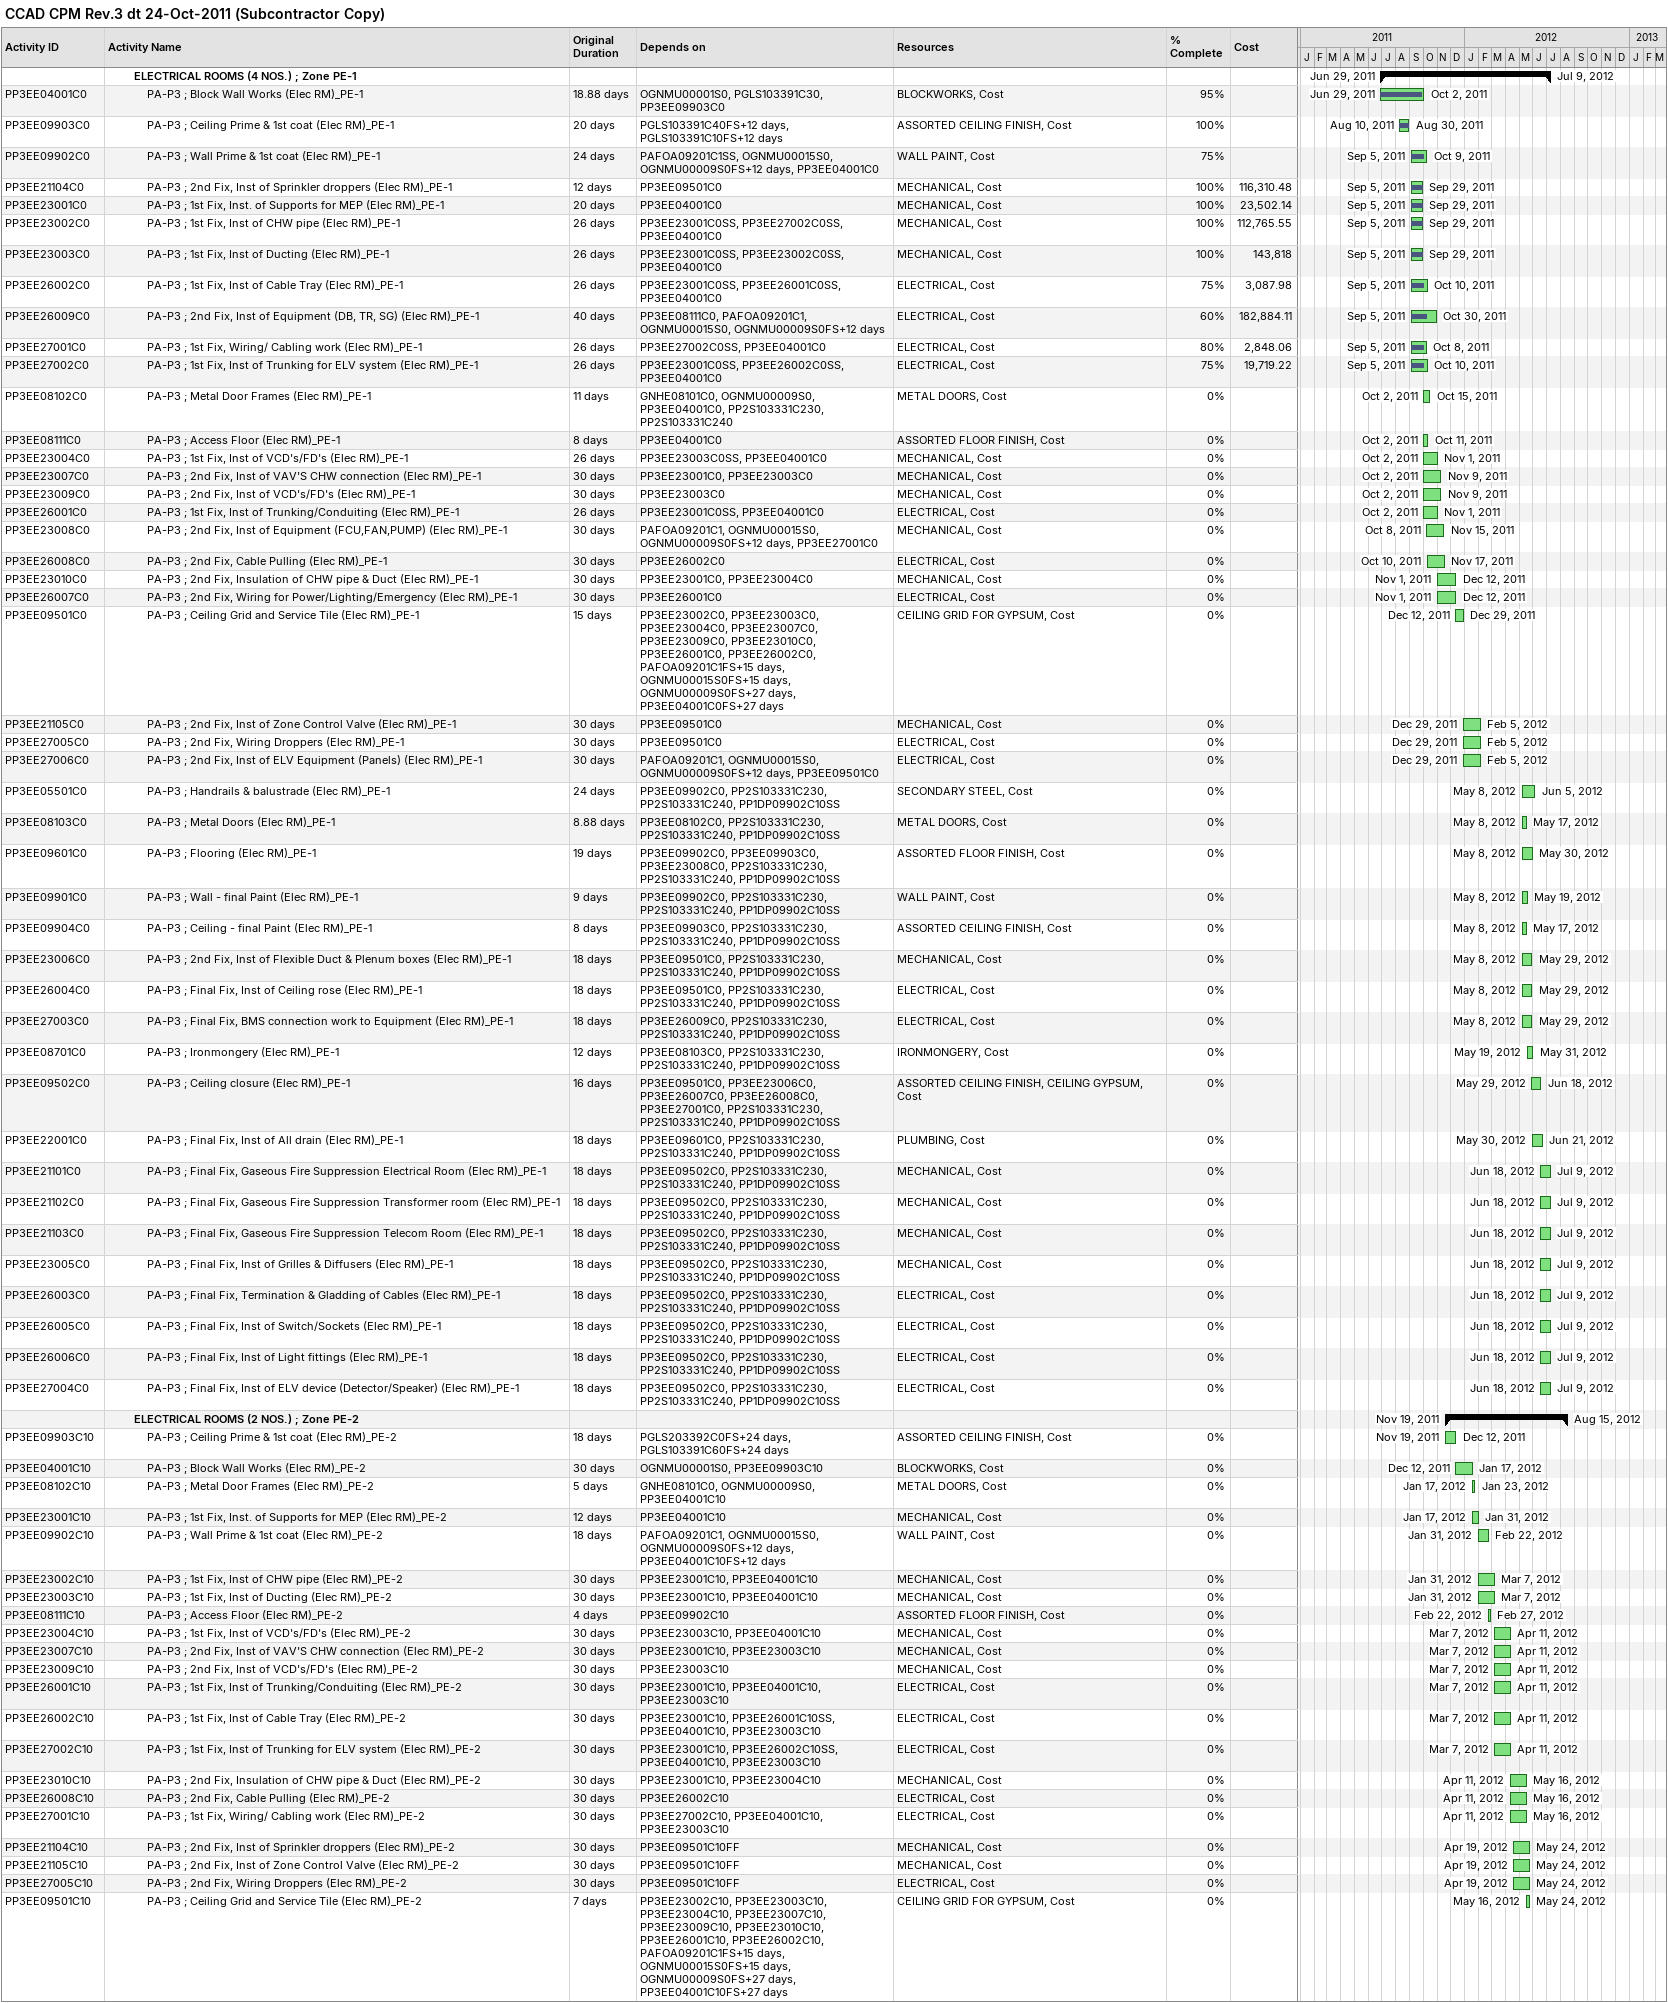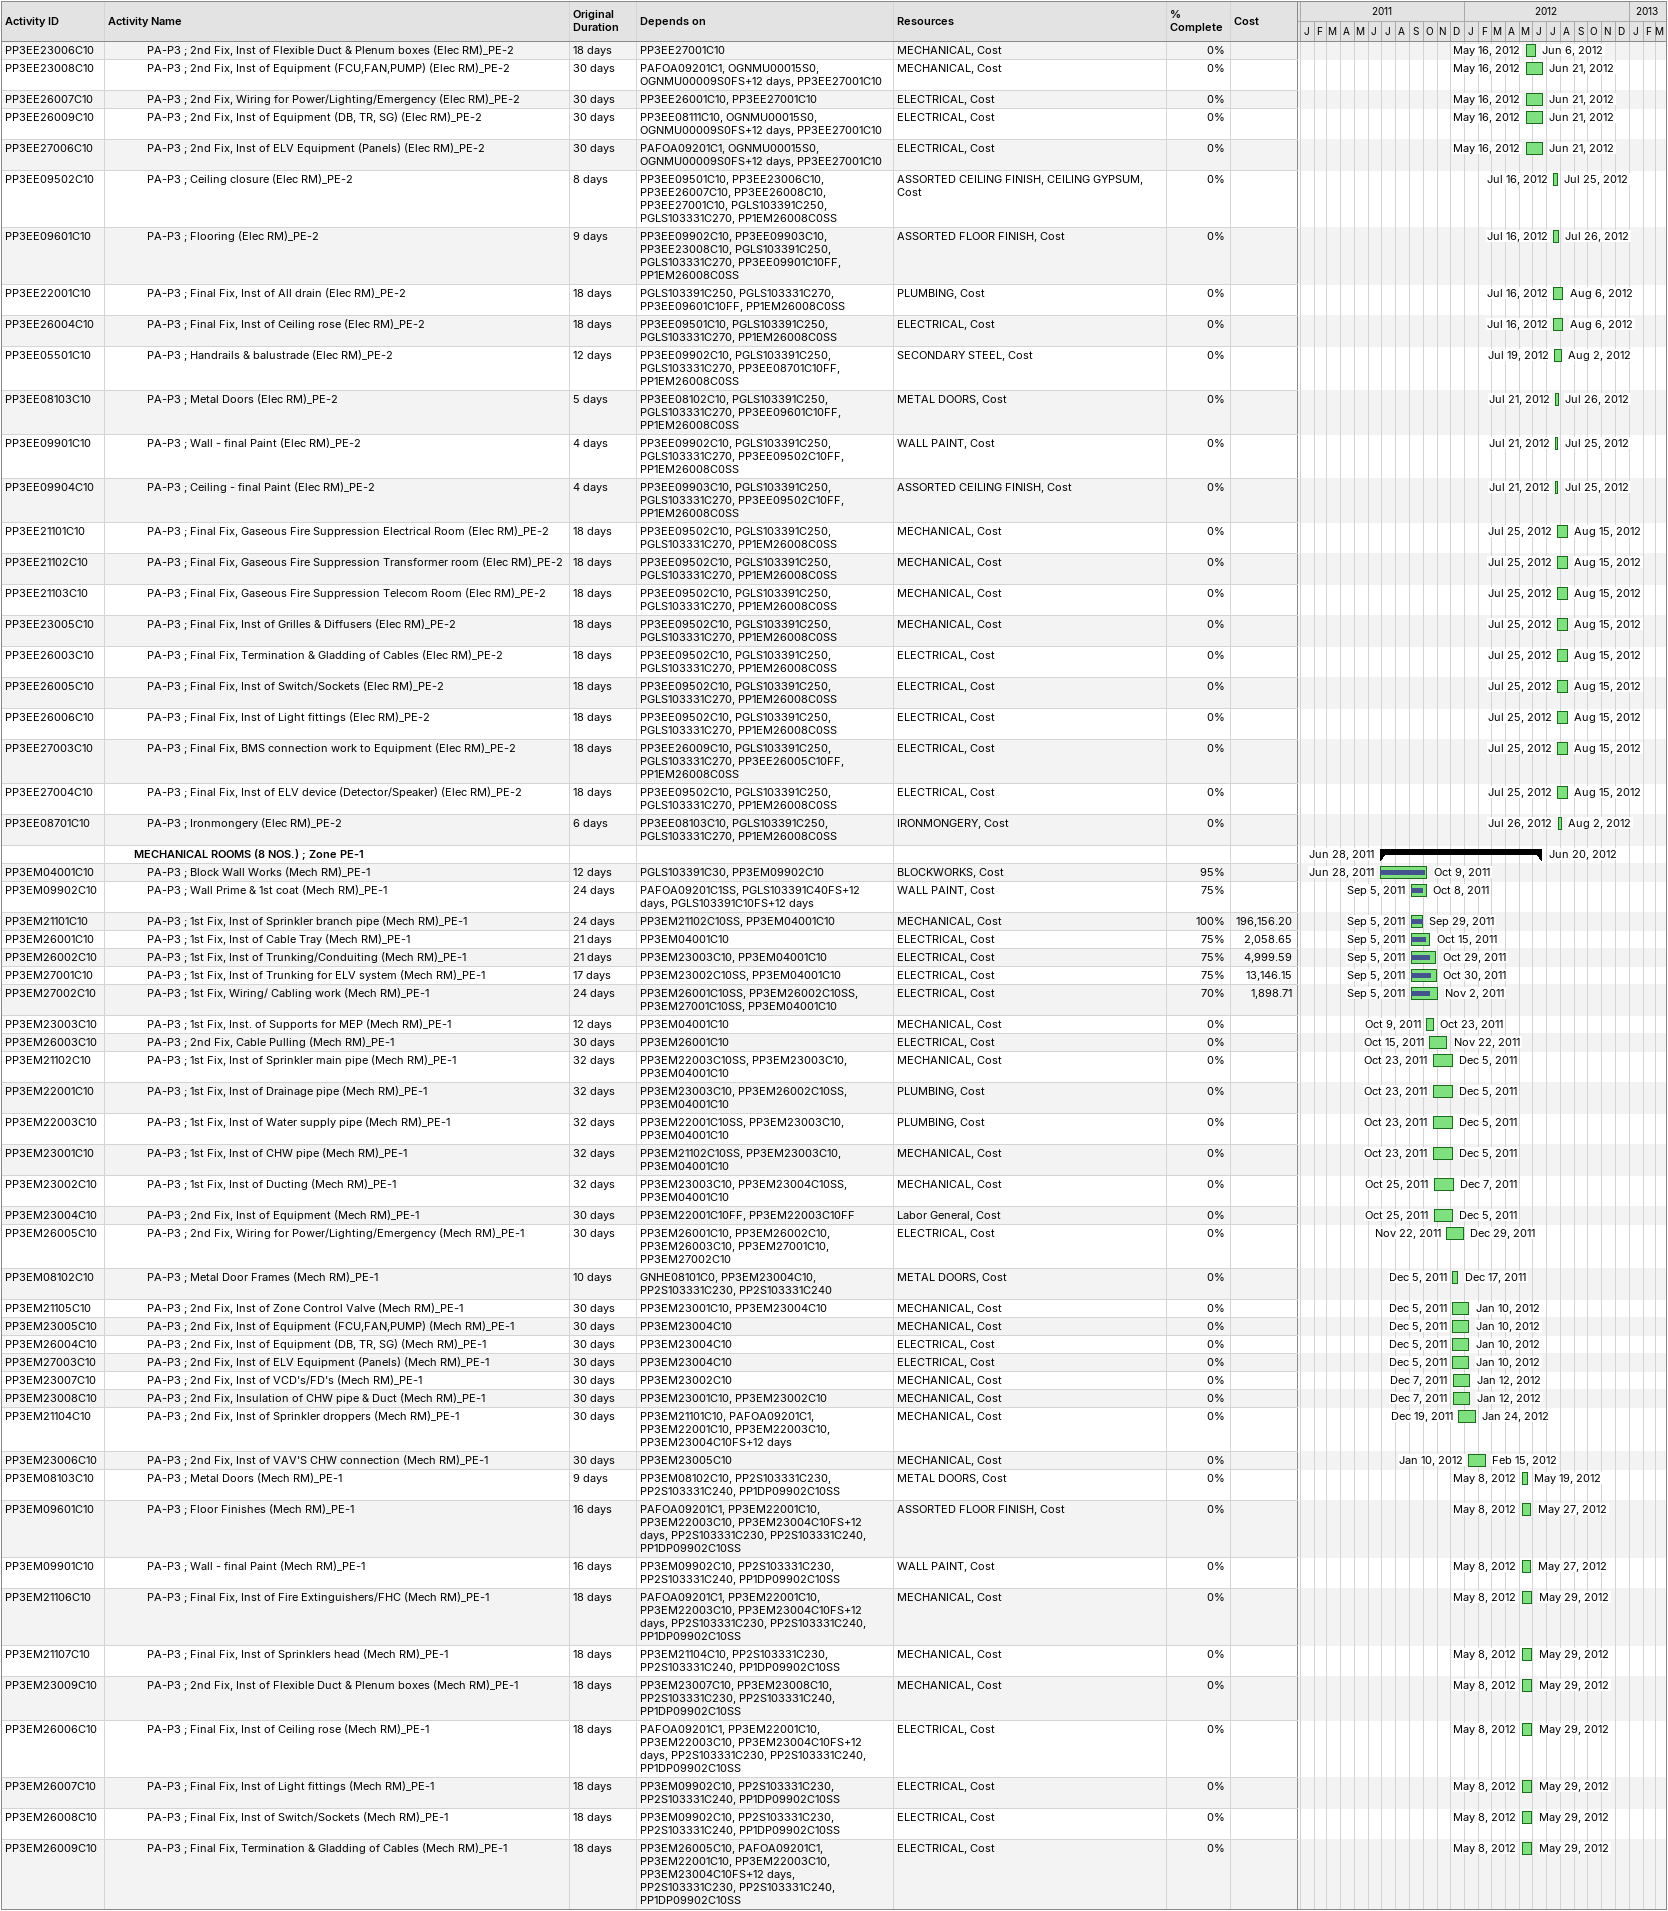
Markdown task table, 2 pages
CCAD CPM Rev.3 dt 24-Oct-2011 (Subcontractor Copy)

| ID | Level | Task | Original duration | Start | Finish | Predecessors | Resources | % complete | Cost |
|---|---|---|---|---|---|---|---|---|---|
|  | 3 | **ELECTRICAL ROOMS (4 NOS.) ; Zone PE-1** |  | 2011-06-29 | 2012-07-09 |  |  |  |  |
| PP3EE04001C0 | 4 | PA-P3 ; Block Wall Works (Elec RM)_PE-1 | 18.88d | 2011-06-29 | 2011-10-02 | OGNMU00001S0, PGLS103391C30, PP3EE09903C0 | BLOCKWORKS, Cost | 95 |  |
| PP3EE09903C0 | 4 | PA-P3 ; Ceiling Prime & 1st coat (Elec RM)_PE-1 | 20d | 2011-08-10 | 2011-08-30 | PGLS103391C40FS+12d, PGLS103391C10FS+12d | ASSORTED CEILING FINISH, Cost | 100 |  |
| PP3EE09902C0 | 4 | PA-P3 ; Wall Prime & 1st coat (Elec RM)_PE-1 | 24d | 2011-09-05 | 2011-10-09 | PAFOA09201C1SS, OGNMU00015S0, OGNMU00009S0FS+12d, PP3EE04001C0 | WALL PAINT, Cost | 75 |  |
| PP3EE21104C0 | 4 | PA-P3 ; 2nd Fix, Inst of Sprinkler droppers (Elec RM)_PE-1 | 12d | 2011-09-05 | 2011-09-29 | PP3EE09501C0 | MECHANICAL, Cost | 100 | 116310.48 |
| PP3EE23001C0 | 4 | PA-P3 ; 1st Fix, Inst. of Supports for MEP (Elec RM)_PE-1 | 20d | 2011-09-05 | 2011-09-29 | PP3EE04001C0 | MECHANICAL, Cost | 100 | 23502.14 |
| PP3EE23002C0 | 4 | PA-P3 ; 1st Fix, Inst of CHW pipe (Elec RM)_PE-1 | 26d | 2011-09-05 | 2011-09-29 | PP3EE23001C0SS, PP3EE27002C0SS, PP3EE04001C0 | MECHANICAL, Cost | 100 | 112765.55 |
| PP3EE23003C0 | 4 | PA-P3 ; 1st Fix, Inst of Ducting (Elec RM)_PE-1 | 26d | 2011-09-05 | 2011-09-29 | PP3EE23001C0SS, PP3EE23002C0SS, PP3EE04001C0 | MECHANICAL, Cost | 100 | 143818 |
| PP3EE26002C0 | 4 | PA-P3 ; 1st Fix, Inst of Cable Tray (Elec RM)_PE-1 | 26d | 2011-09-05 | 2011-10-10 | PP3EE23001C0SS, PP3EE26001C0SS, PP3EE04001C0 | ELECTRICAL, Cost | 75 | 3087.98 |
| PP3EE26009C0 | 4 | PA-P3 ; 2nd Fix, Inst of Equipment (DB, TR, SG) (Elec RM)_PE-1 | 40d | 2011-09-05 | 2011-10-30 | PP3EE08111C0, PAFOA09201C1, OGNMU00015S0, OGNMU00009S0FS+12d | ELECTRICAL, Cost | 60 | 182884.11 |
| PP3EE27001C0 | 4 | PA-P3 ; 1st Fix, Wiring/ Cabling work (Elec RM)_PE-1 | 26d | 2011-09-05 | 2011-10-08 | PP3EE27002C0SS, PP3EE04001C0 | ELECTRICAL, Cost | 80 | 2848.06 |
| PP3EE27002C0 | 4 | PA-P3 ; 1st Fix, Inst of Trunking for ELV system (Elec RM)_PE-1 | 26d | 2011-09-05 | 2011-10-10 | PP3EE23001C0SS, PP3EE26002C0SS, PP3EE04001C0 | ELECTRICAL, Cost | 75 | 19719.22 |
| PP3EE08102C0 | 4 | PA-P3 ; Metal Door Frames (Elec RM)_PE-1 | 11d | 2011-10-02 | 2011-10-15 | GNHE08101C0, OGNMU00009S0, PP3EE04001C0, PP2S103331C230, PP2S103331C240 | METAL DOORS, Cost | 0 |  |
| PP3EE08111C0 | 4 | PA-P3 ; Access Floor (Elec RM)_PE-1 | 8d | 2011-10-02 | 2011-10-11 | PP3EE04001C0 | ASSORTED FLOOR FINISH, Cost | 0 |  |
| PP3EE23004C0 | 4 | PA-P3 ; 1st Fix, Inst of VCD's/FD's (Elec RM)_PE-1 | 26d | 2011-10-02 | 2011-11-01 | PP3EE23003C0SS, PP3EE04001C0 | MECHANICAL, Cost | 0 |  |
| PP3EE23007C0 | 4 | PA-P3 ; 2nd Fix, Inst of VAV'S CHW connection (Elec RM)_PE-1 | 30d | 2011-10-02 | 2011-11-09 | PP3EE23001C0, PP3EE23003C0 | MECHANICAL, Cost | 0 |  |
| PP3EE23009C0 | 4 | PA-P3 ; 2nd Fix, Inst of VCD's/FD's (Elec RM)_PE-1 | 30d | 2011-10-02 | 2011-11-09 | PP3EE23003C0 | MECHANICAL, Cost | 0 |  |
| PP3EE26001C0 | 4 | PA-P3 ; 1st Fix, Inst of Trunking/Conduiting (Elec RM)_PE-1 | 26d | 2011-10-02 | 2011-11-01 | PP3EE23001C0SS, PP3EE04001C0 | ELECTRICAL, Cost | 0 |  |
| PP3EE23008C0 | 4 | PA-P3 ; 2nd Fix, Inst of Equipment (FCU,FAN,PUMP) (Elec RM)_PE-1 | 30d | 2011-10-08 | 2011-11-15 | PAFOA09201C1, OGNMU00015S0, OGNMU00009S0FS+12d, PP3EE27001C0 | MECHANICAL, Cost | 0 |  |
| PP3EE26008C0 | 4 | PA-P3 ; 2nd Fix, Cable Pulling (Elec RM)_PE-1 | 30d | 2011-10-10 | 2011-11-17 | PP3EE26002C0 | ELECTRICAL, Cost | 0 |  |
| PP3EE23010C0 | 4 | PA-P3 ; 2nd Fix, Insulation of CHW pipe & Duct (Elec RM)_PE-1 | 30d | 2011-11-01 | 2011-12-12 | PP3EE23001C0, PP3EE23004C0 | MECHANICAL, Cost | 0 |  |
| PP3EE26007C0 | 4 | PA-P3 ; 2nd Fix, Wiring for Power/Lighting/Emergency (Elec RM)_PE-1 | 30d | 2011-11-01 | 2011-12-12 | PP3EE26001C0 | ELECTRICAL, Cost | 0 |  |
| PP3EE09501C0 | 4 | PA-P3 ; Ceiling Grid and Service Tile (Elec RM)_PE-1 | 15d | 2011-12-12 | 2011-12-29 | PP3EE23002C0, PP3EE23003C0, PP3EE23004C0, PP3EE23007C0, PP3EE23009C0, PP3EE23010C0, PP3EE26001C0, PP3EE26002C0, PAFOA09201C1FS+15d, OGNMU00015S0FS+15d, OGNMU00009S0FS+27d, PP3EE04001C0FS+27d | CEILING GRID FOR GYPSUM, Cost | 0 |  |
| PP3EE21105C0 | 4 | PA-P3 ; 2nd Fix, Inst of Zone Control Valve (Elec RM)_PE-1 | 30d | 2011-12-29 | 2012-02-05 | PP3EE09501C0 | MECHANICAL, Cost | 0 |  |
| PP3EE27005C0 | 4 | PA-P3 ; 2nd Fix, Wiring Droppers (Elec RM)_PE-1 | 30d | 2011-12-29 | 2012-02-05 | PP3EE09501C0 | ELECTRICAL, Cost | 0 |  |
| PP3EE27006C0 | 4 | PA-P3 ; 2nd Fix, Inst of ELV Equipment (Panels) (Elec RM)_PE-1 | 30d | 2011-12-29 | 2012-02-05 | PAFOA09201C1, OGNMU00015S0, OGNMU00009S0FS+12d, PP3EE09501C0 | ELECTRICAL, Cost | 0 |  |
| PP3EE05501C0 | 4 | PA-P3 ; Handrails & balustrade (Elec RM)_PE-1 | 24d | 2012-05-08 | 2012-06-05 | PP3EE09902C0, PP2S103331C230, PP2S103331C240, PP1DP09902C10SS | SECONDARY STEEL, Cost | 0 |  |
| PP3EE08103C0 | 4 | PA-P3 ; Metal Doors (Elec RM)_PE-1 | 8.88d | 2012-05-08 | 2012-05-17 | PP3EE08102C0, PP2S103331C230, PP2S103331C240, PP1DP09902C10SS | METAL DOORS, Cost | 0 |  |
| PP3EE09601C0 | 4 | PA-P3 ; Flooring (Elec RM)_PE-1 | 19d | 2012-05-08 | 2012-05-30 | PP3EE09902C0, PP3EE09903C0, PP3EE23008C0, PP2S103331C230, PP2S103331C240, PP1DP09902C10SS | ASSORTED FLOOR FINISH, Cost | 0 |  |
| PP3EE09901C0 | 4 | PA-P3 ; Wall - final Paint (Elec RM)_PE-1 | 9d | 2012-05-08 | 2012-05-19 | PP3EE09902C0, PP2S103331C230, PP2S103331C240, PP1DP09902C10SS | WALL PAINT, Cost | 0 |  |
| PP3EE09904C0 | 4 | PA-P3 ; Ceiling - final Paint (Elec RM)_PE-1 | 8d | 2012-05-08 | 2012-05-17 | PP3EE09903C0, PP2S103331C230, PP2S103331C240, PP1DP09902C10SS | ASSORTED CEILING FINISH, Cost | 0 |  |
| PP3EE23006C0 | 4 | PA-P3 ; 2nd Fix, Inst of Flexible Duct & Plenum boxes (Elec RM)_PE-1 | 18d | 2012-05-08 | 2012-05-29 | PP3EE09501C0, PP2S103331C230, PP2S103331C240, PP1DP09902C10SS | MECHANICAL, Cost | 0 |  |
| PP3EE26004C0 | 4 | PA-P3 ; Final Fix, Inst of Ceiling rose (Elec RM)_PE-1 | 18d | 2012-05-08 | 2012-05-29 | PP3EE09501C0, PP2S103331C230, PP2S103331C240, PP1DP09902C10SS | ELECTRICAL, Cost | 0 |  |
| PP3EE27003C0 | 4 | PA-P3 ; Final Fix, BMS connection work to Equipment (Elec RM)_PE-1 | 18d | 2012-05-08 | 2012-05-29 | PP3EE26009C0, PP2S103331C230, PP2S103331C240, PP1DP09902C10SS | ELECTRICAL, Cost | 0 |  |
| PP3EE08701C0 | 4 | PA-P3 ; Ironmongery (Elec RM)_PE-1 | 12d | 2012-05-19 | 2012-05-31 | PP3EE08103C0, PP2S103331C230, PP2S103331C240, PP1DP09902C10SS | IRONMONGERY, Cost | 0 |  |
| PP3EE09502C0 | 4 | PA-P3 ; Ceiling closure (Elec RM)_PE-1 | 16d | 2012-05-29 | 2012-06-18 | PP3EE09501C0, PP3EE23006C0, PP3EE26007C0, PP3EE26008C0, PP3EE27001C0, PP2S103331C230, PP2S103331C240, PP1DP09902C10SS | ASSORTED CEILING FINISH, CEILING GYPSUM, Cost | 0 |  |
| PP3EE22001C0 | 4 | PA-P3 ; Final Fix, Inst of All drain (Elec RM)_PE-1 | 18d | 2012-05-30 | 2012-06-21 | PP3EE09601C0, PP2S103331C230, PP2S103331C240, PP1DP09902C10SS | PLUMBING, Cost | 0 |  |
| PP3EE21101C0 | 4 | PA-P3 ; Final Fix, Gaseous Fire Suppression Electrical Room (Elec RM)_PE-1 | 18d | 2012-06-18 | 2012-07-09 | PP3EE09502C0, PP2S103331C230, PP2S103331C240, PP1DP09902C10SS | MECHANICAL, Cost | 0 |  |
| PP3EE21102C0 | 4 | PA-P3 ; Final Fix, Gaseous Fire Suppression Transformer room (Elec RM)_PE-1 | 18d | 2012-06-18 | 2012-07-09 | PP3EE09502C0, PP2S103331C230, PP2S103331C240, PP1DP09902C10SS | MECHANICAL, Cost | 0 |  |
| PP3EE21103C0 | 4 | PA-P3 ; Final Fix, Gaseous Fire Suppression Telecom Room (Elec RM)_PE-1 | 18d | 2012-06-18 | 2012-07-09 | PP3EE09502C0, PP2S103331C230, PP2S103331C240, PP1DP09902C10SS | MECHANICAL, Cost | 0 |  |
| PP3EE23005C0 | 4 | PA-P3 ; Final Fix, Inst of Grilles & Diffusers (Elec RM)_PE-1 | 18d | 2012-06-18 | 2012-07-09 | PP3EE09502C0, PP2S103331C230, PP2S103331C240, PP1DP09902C10SS | MECHANICAL, Cost | 0 |  |
| PP3EE26003C0 | 4 | PA-P3 ; Final Fix, Termination & Gladding of Cables (Elec RM)_PE-1 | 18d | 2012-06-18 | 2012-07-09 | PP3EE09502C0, PP2S103331C230, PP2S103331C240, PP1DP09902C10SS | ELECTRICAL, Cost | 0 |  |
| PP3EE26005C0 | 4 | PA-P3 ; Final Fix, Inst of Switch/Sockets (Elec RM)_PE-1 | 18d | 2012-06-18 | 2012-07-09 | PP3EE09502C0, PP2S103331C230, PP2S103331C240, PP1DP09902C10SS | ELECTRICAL, Cost | 0 |  |
| PP3EE26006C0 | 4 | PA-P3 ; Final Fix, Inst of Light fittings (Elec RM)_PE-1 | 18d | 2012-06-18 | 2012-07-09 | PP3EE09502C0, PP2S103331C230, PP2S103331C240, PP1DP09902C10SS | ELECTRICAL, Cost | 0 |  |
| PP3EE27004C0 | 4 | PA-P3 ; Final Fix, Inst of ELV device (Detector/Speaker) (Elec RM)_PE-1 | 18d | 2012-06-18 | 2012-07-09 | PP3EE09502C0, PP2S103331C230, PP2S103331C240, PP1DP09902C10SS | ELECTRICAL, Cost | 0 |  |
|  | 3 | **ELECTRICAL ROOMS (2 NOS.) ; Zone PE-2** |  | 2011-11-19 | 2012-08-15 |  |  |  |  |
| PP3EE09903C10 | 4 | PA-P3 ; Ceiling Prime & 1st coat (Elec RM)_PE-2 | 18d | 2011-11-19 | 2011-12-12 | PGLS203392C0FS+24d, PGLS103391C60FS+24d | ASSORTED CEILING FINISH, Cost | 0 |  |
| PP3EE04001C10 | 4 | PA-P3 ; Block Wall Works (Elec RM)_PE-2 | 30d | 2011-12-12 | 2012-01-17 | OGNMU00001S0, PP3EE09903C10 | BLOCKWORKS, Cost | 0 |  |
| PP3EE08102C10 | 4 | PA-P3 ; Metal Door Frames (Elec RM)_PE-2 | 5d | 2012-01-17 | 2012-01-23 | GNHE08101C0, OGNMU00009S0, PP3EE04001C10 | METAL DOORS, Cost | 0 |  |
| PP3EE23001C10 | 4 | PA-P3 ; 1st Fix, Inst. of Supports for MEP (Elec RM)_PE-2 | 12d | 2012-01-17 | 2012-01-31 | PP3EE04001C10 | MECHANICAL, Cost | 0 |  |
| PP3EE09902C10 | 4 | PA-P3 ; Wall Prime & 1st coat (Elec RM)_PE-2 | 18d | 2012-01-31 | 2012-02-22 | PAFOA09201C1, OGNMU00015S0, OGNMU00009S0FS+12d, PP3EE04001C10FS+12d | WALL PAINT, Cost | 0 |  |
| PP3EE23002C10 | 4 | PA-P3 ; 1st Fix, Inst of CHW pipe (Elec RM)_PE-2 | 30d | 2012-01-31 | 2012-03-07 | PP3EE23001C10, PP3EE04001C10 | MECHANICAL, Cost | 0 |  |
| PP3EE23003C10 | 4 | PA-P3 ; 1st Fix, Inst of Ducting (Elec RM)_PE-2 | 30d | 2012-01-31 | 2012-03-07 | PP3EE23001C10, PP3EE04001C10 | MECHANICAL, Cost | 0 |  |
| PP3EE08111C10 | 4 | PA-P3 ; Access Floor (Elec RM)_PE-2 | 4d | 2012-02-22 | 2012-02-27 | PP3EE09902C10 | ASSORTED FLOOR FINISH, Cost | 0 |  |
| PP3EE23004C10 | 4 | PA-P3 ; 1st Fix, Inst of VCD's/FD's (Elec RM)_PE-2 | 30d | 2012-03-07 | 2012-04-11 | PP3EE23003C10, PP3EE04001C10 | MECHANICAL, Cost | 0 |  |
| PP3EE23007C10 | 4 | PA-P3 ; 2nd Fix, Inst of VAV'S CHW connection (Elec RM)_PE-2 | 30d | 2012-03-07 | 2012-04-11 | PP3EE23001C10, PP3EE23003C10 | MECHANICAL, Cost | 0 |  |
| PP3EE23009C10 | 4 | PA-P3 ; 2nd Fix, Inst of VCD's/FD's (Elec RM)_PE-2 | 30d | 2012-03-07 | 2012-04-11 | PP3EE23003C10 | MECHANICAL, Cost | 0 |  |
| PP3EE26001C10 | 4 | PA-P3 ; 1st Fix, Inst of Trunking/Conduiting (Elec RM)_PE-2 | 30d | 2012-03-07 | 2012-04-11 | PP3EE23001C10, PP3EE04001C10, PP3EE23003C10 | ELECTRICAL, Cost | 0 |  |
| PP3EE26002C10 | 4 | PA-P3 ; 1st Fix, Inst of Cable Tray (Elec RM)_PE-2 | 30d | 2012-03-07 | 2012-04-11 | PP3EE23001C10, PP3EE26001C10SS, PP3EE04001C10, PP3EE23003C10 | ELECTRICAL, Cost | 0 |  |
| PP3EE27002C10 | 4 | PA-P3 ; 1st Fix, Inst of Trunking for ELV system (Elec RM)_PE-2 | 30d | 2012-03-07 | 2012-04-11 | PP3EE23001C10, PP3EE26002C10SS, PP3EE04001C10, PP3EE23003C10 | ELECTRICAL, Cost | 0 |  |
| PP3EE23010C10 | 4 | PA-P3 ; 2nd Fix, Insulation of CHW pipe & Duct (Elec RM)_PE-2 | 30d | 2012-04-11 | 2012-05-16 | PP3EE23001C10, PP3EE23004C10 | MECHANICAL, Cost | 0 |  |
| PP3EE26008C10 | 4 | PA-P3 ; 2nd Fix, Cable Pulling (Elec RM)_PE-2 | 30d | 2012-04-11 | 2012-05-16 | PP3EE26002C10 | ELECTRICAL, Cost | 0 |  |
| PP3EE27001C10 | 4 | PA-P3 ; 1st Fix, Wiring/ Cabling work (Elec RM)_PE-2 | 30d | 2012-04-11 | 2012-05-16 | PP3EE27002C10, PP3EE04001C10, PP3EE23003C10 | ELECTRICAL, Cost | 0 |  |
| PP3EE21104C10 | 4 | PA-P3 ; 2nd Fix, Inst of Sprinkler droppers (Elec RM)_PE-2 | 30d | 2012-04-19 | 2012-05-24 | PP3EE09501C10FF | MECHANICAL, Cost | 0 |  |
| PP3EE21105C10 | 4 | PA-P3 ; 2nd Fix, Inst of Zone Control Valve (Elec RM)_PE-2 | 30d | 2012-04-19 | 2012-05-24 | PP3EE09501C10FF | MECHANICAL, Cost | 0 |  |
| PP3EE27005C10 | 4 | PA-P3 ; 2nd Fix, Wiring Droppers (Elec RM)_PE-2 | 30d | 2012-04-19 | 2012-05-24 | PP3EE09501C10FF | ELECTRICAL, Cost | 0 |  |
| PP3EE09501C10 | 4 | PA-P3 ; Ceiling Grid and Service Tile (Elec RM)_PE-2 | 7d | 2012-05-16 | 2012-05-24 | PP3EE23002C10, PP3EE23003C10, PP3EE23004C10, PP3EE23007C10, PP3EE23009C10, PP3EE23010C10, PP3EE26001C10, PP3EE26002C10, PAFOA09201C1FS+15d, OGNMU00015S0FS+15d, OGNMU00009S0FS+27d, PP3EE04001C10FS+27d | CEILING GRID FOR GYPSUM, Cost | 0 |  |
| PP3EE23006C10 | 4 | PA-P3 ; 2nd Fix, Inst of Flexible Duct & Plenum boxes (Elec RM)_PE-2 | 18d | 2012-05-16 | 2012-06-06 | PP3EE27001C10 | MECHANICAL, Cost | 0 |  |
| PP3EE23008C10 | 4 | PA-P3 ; 2nd Fix, Inst of Equipment (FCU,FAN,PUMP) (Elec RM)_PE-2 | 30d | 2012-05-16 | 2012-06-21 | PAFOA09201C1, OGNMU00015S0, OGNMU00009S0FS+12d, PP3EE27001C10 | MECHANICAL, Cost | 0 |  |
| PP3EE26007C10 | 4 | PA-P3 ; 2nd Fix, Wiring for Power/Lighting/Emergency (Elec RM)_PE-2 | 30d | 2012-05-16 | 2012-06-21 | PP3EE26001C10, PP3EE27001C10 | ELECTRICAL, Cost | 0 |  |
| PP3EE26009C10 | 4 | PA-P3 ; 2nd Fix, Inst of Equipment (DB, TR, SG) (Elec RM)_PE-2 | 30d | 2012-05-16 | 2012-06-21 | PP3EE08111C10, OGNMU00015S0, OGNMU00009S0FS+12d, PP3EE27001C10 | ELECTRICAL, Cost | 0 |  |
| PP3EE27006C10 | 4 | PA-P3 ; 2nd Fix, Inst of ELV Equipment (Panels) (Elec RM)_PE-2 | 30d | 2012-05-16 | 2012-06-21 | PAFOA09201C1, OGNMU00015S0, OGNMU00009S0FS+12d, PP3EE27001C10 | ELECTRICAL, Cost | 0 |  |
| PP3EE09502C10 | 4 | PA-P3 ; Ceiling closure (Elec RM)_PE-2 | 8d | 2012-07-16 | 2012-07-25 | PP3EE09501C10, PP3EE23006C10, PP3EE26007C10, PP3EE26008C10, PP3EE27001C10, PGLS103391C250, PGLS103331C270, PP1EM26008C0SS | ASSORTED CEILING FINISH, CEILING GYPSUM, Cost | 0 |  |
| PP3EE09601C10 | 4 | PA-P3 ; Flooring (Elec RM)_PE-2 | 9d | 2012-07-16 | 2012-07-26 | PP3EE09902C10, PP3EE09903C10, PP3EE23008C10, PGLS103391C250, PGLS103331C270, PP3EE09901C10FF, PP1EM26008C0SS | ASSORTED FLOOR FINISH, Cost | 0 |  |
| PP3EE22001C10 | 4 | PA-P3 ; Final Fix, Inst of All drain (Elec RM)_PE-2 | 18d | 2012-07-16 | 2012-08-06 | PGLS103391C250, PGLS103331C270, PP3EE09601C10FF, PP1EM26008C0SS | PLUMBING, Cost | 0 |  |
| PP3EE26004C10 | 4 | PA-P3 ; Final Fix, Inst of Ceiling rose (Elec RM)_PE-2 | 18d | 2012-07-16 | 2012-08-06 | PP3EE09501C10, PGLS103391C250, PGLS103331C270, PP1EM26008C0SS | ELECTRICAL, Cost | 0 |  |
| PP3EE05501C10 | 4 | PA-P3 ; Handrails & balustrade (Elec RM)_PE-2 | 12d | 2012-07-19 | 2012-08-02 | PP3EE09902C10, PGLS103391C250, PGLS103331C270, PP3EE08701C10FF, PP1EM26008C0SS | SECONDARY STEEL, Cost | 0 |  |
| PP3EE08103C10 | 4 | PA-P3 ; Metal Doors (Elec RM)_PE-2 | 5d | 2012-07-21 | 2012-07-26 | PP3EE08102C10, PGLS103391C250, PGLS103331C270, PP3EE09601C10FF, PP1EM26008C0SS | METAL DOORS, Cost | 0 |  |
| PP3EE09901C10 | 4 | PA-P3 ; Wall - final Paint (Elec RM)_PE-2 | 4d | 2012-07-21 | 2012-07-25 | PP3EE09902C10, PGLS103391C250, PGLS103331C270, PP3EE09502C10FF, PP1EM26008C0SS | WALL PAINT, Cost | 0 |  |
| PP3EE09904C10 | 4 | PA-P3 ; Ceiling - final Paint (Elec RM)_PE-2 | 4d | 2012-07-21 | 2012-07-25 | PP3EE09903C10, PGLS103391C250, PGLS103331C270, PP3EE09502C10FF, PP1EM26008C0SS | ASSORTED CEILING FINISH, Cost | 0 |  |
| PP3EE21101C10 | 4 | PA-P3 ; Final Fix, Gaseous Fire Suppression Electrical Room (Elec RM)_PE-2 | 18d | 2012-07-25 | 2012-08-15 | PP3EE09502C10, PGLS103391C250, PGLS103331C270, PP1EM26008C0SS | MECHANICAL, Cost | 0 |  |
| PP3EE21102C10 | 4 | PA-P3 ; Final Fix, Gaseous Fire Suppression Transformer room (Elec RM)_PE-2 | 18d | 2012-07-25 | 2012-08-15 | PP3EE09502C10, PGLS103391C250, PGLS103331C270, PP1EM26008C0SS | MECHANICAL, Cost | 0 |  |
| PP3EE21103C10 | 4 | PA-P3 ; Final Fix, Gaseous Fire Suppression Telecom Room (Elec RM)_PE-2 | 18d | 2012-07-25 | 2012-08-15 | PP3EE09502C10, PGLS103391C250, PGLS103331C270, PP1EM26008C0SS | MECHANICAL, Cost | 0 |  |
| PP3EE23005C10 | 4 | PA-P3 ; Final Fix, Inst of Grilles & Diffusers (Elec RM)_PE-2 | 18d | 2012-07-25 | 2012-08-15 | PP3EE09502C10, PGLS103391C250, PGLS103331C270, PP1EM26008C0SS | MECHANICAL, Cost | 0 |  |
| PP3EE26003C10 | 4 | PA-P3 ; Final Fix, Termination & Gladding of Cables (Elec RM)_PE-2 | 18d | 2012-07-25 | 2012-08-15 | PP3EE09502C10, PGLS103391C250, PGLS103331C270, PP1EM26008C0SS | ELECTRICAL, Cost | 0 |  |
| PP3EE26005C10 | 4 | PA-P3 ; Final Fix, Inst of Switch/Sockets (Elec RM)_PE-2 | 18d | 2012-07-25 | 2012-08-15 | PP3EE09502C10, PGLS103391C250, PGLS103331C270, PP1EM26008C0SS | ELECTRICAL, Cost | 0 |  |
| PP3EE26006C10 | 4 | PA-P3 ; Final Fix, Inst of Light fittings (Elec RM)_PE-2 | 18d | 2012-07-25 | 2012-08-15 | PP3EE09502C10, PGLS103391C250, PGLS103331C270, PP1EM26008C0SS | ELECTRICAL, Cost | 0 |  |
| PP3EE27003C10 | 4 | PA-P3 ; Final Fix, BMS connection work to Equipment (Elec RM)_PE-2 | 18d | 2012-07-25 | 2012-08-15 | PP3EE26009C10, PGLS103391C250, PGLS103331C270, PP3EE26005C10FF, PP1EM26008C0SS | ELECTRICAL, Cost | 0 |  |
| PP3EE27004C10 | 4 | PA-P3 ; Final Fix, Inst of ELV device (Detector/Speaker) (Elec RM)_PE-2 | 18d | 2012-07-25 | 2012-08-15 | PP3EE09502C10, PGLS103391C250, PGLS103331C270, PP1EM26008C0SS | ELECTRICAL, Cost | 0 |  |
| PP3EE08701C10 | 4 | PA-P3 ; Ironmongery (Elec RM)_PE-2 | 6d | 2012-07-26 | 2012-08-02 | PP3EE08103C10, PGLS103391C250, PGLS103331C270, PP1EM26008C0SS | IRONMONGERY, Cost | 0 |  |
|  | 3 | **MECHANICAL ROOMS (8 NOS.) ; Zone PE-1** |  | 2011-06-28 | 2012-06-20 |  |  |  |  |
| PP3EM04001C10 | 4 | PA-P3 ; Block Wall Works (Mech RM)_PE-1 | 12d | 2011-06-28 | 2011-10-09 | PGLS103391C30, PP3EM09902C10 | BLOCKWORKS, Cost | 95 |  |
| PP3EM09902C10 | 4 | PA-P3 ; Wall Prime & 1st coat (Mech RM)_PE-1 | 24d | 2011-09-05 | 2011-10-08 | PAFOA09201C1SS, PGLS103391C40FS+12d, PGLS103391C10FS+12d | WALL PAINT, Cost | 75 |  |
| PP3EM21101C10 | 4 | PA-P3 ; 1st Fix, Inst of Sprinkler branch pipe (Mech RM)_PE-1 | 24d | 2011-09-05 | 2011-09-29 | PP3EM21102C10SS, PP3EM04001C10 | MECHANICAL, Cost | 100 | 196156.20 |
| PP3EM26001C10 | 4 | PA-P3 ; 1st Fix, Inst of Cable Tray (Mech RM)_PE-1 | 21d | 2011-09-05 | 2011-10-15 | PP3EM04001C10 | ELECTRICAL, Cost | 75 | 2058.65 |
| PP3EM26002C10 | 4 | PA-P3 ; 1st Fix, Inst of Trunking/Conduiting (Mech RM)_PE-1 | 21d | 2011-09-05 | 2011-10-29 | PP3EM23003C10, PP3EM04001C10 | ELECTRICAL, Cost | 75 | 4999.59 |
| PP3EM27001C10 | 4 | PA-P3 ; 1st Fix, Inst of Trunking for ELV system (Mech RM)_PE-1 | 17d | 2011-09-05 | 2011-10-30 | PP3EM23002C10SS, PP3EM04001C10 | ELECTRICAL, Cost | 75 | 13146.15 |
| PP3EM27002C10 | 4 | PA-P3 ; 1st Fix, Wiring/ Cabling work (Mech RM)_PE-1 | 24d | 2011-09-05 | 2011-11-02 | PP3EM26001C10SS, PP3EM26002C10SS, PP3EM27001C10SS, PP3EM04001C10 | ELECTRICAL, Cost | 70 | 1898.71 |
| PP3EM23003C10 | 4 | PA-P3 ; 1st Fix, Inst. of Supports for MEP (Mech RM)_PE-1 | 12d | 2011-10-09 | 2011-10-23 | PP3EM04001C10 | MECHANICAL, Cost | 0 |  |
| PP3EM26003C10 | 4 | PA-P3 ; 2nd Fix, Cable Pulling (Mech RM)_PE-1 | 30d | 2011-10-15 | 2011-11-22 | PP3EM26001C10 | ELECTRICAL, Cost | 0 |  |
| PP3EM21102C10 | 4 | PA-P3 ; 1st Fix, Inst of Sprinkler main pipe (Mech RM)_PE-1 | 32d | 2011-10-23 | 2011-12-05 | PP3EM22003C10SS, PP3EM23003C10, PP3EM04001C10 | MECHANICAL, Cost | 0 |  |
| PP3EM22001C10 | 4 | PA-P3 ; 1st Fix, Inst of Drainage pipe (Mech RM)_PE-1 | 32d | 2011-10-23 | 2011-12-05 | PP3EM23003C10, PP3EM26002C10SS, PP3EM04001C10 | PLUMBING, Cost | 0 |  |
| PP3EM22003C10 | 4 | PA-P3 ; 1st Fix, Inst of Water supply pipe (Mech RM)_PE-1 | 32d | 2011-10-23 | 2011-12-05 | PP3EM22001C10SS, PP3EM23003C10, PP3EM04001C10 | PLUMBING, Cost | 0 |  |
| PP3EM23001C10 | 4 | PA-P3 ; 1st Fix, Inst of CHW pipe (Mech RM)_PE-1 | 32d | 2011-10-23 | 2011-12-05 | PP3EM21102C10SS, PP3EM23003C10, PP3EM04001C10 | MECHANICAL, Cost | 0 |  |
| PP3EM23002C10 | 4 | PA-P3 ; 1st Fix, Inst of Ducting (Mech RM)_PE-1 | 32d | 2011-10-25 | 2011-12-07 | PP3EM23003C10, PP3EM23004C10SS, PP3EM04001C10 | MECHANICAL, Cost | 0 |  |
| PP3EM23004C10 | 4 | PA-P3 ; 2nd Fix, Inst of Equipment (Mech RM)_PE-1 | 30d | 2011-10-25 | 2011-12-05 | PP3EM22001C10FF, PP3EM22003C10FF | Labor General, Cost | 0 |  |
| PP3EM26005C10 | 4 | PA-P3 ; 2nd Fix, Wiring for Power/Lighting/Emergency (Mech RM)_PE-1 | 30d | 2011-11-22 | 2011-12-29 | PP3EM26001C10, PP3EM26002C10, PP3EM26003C10, PP3EM27001C10, PP3EM27002C10 | ELECTRICAL, Cost | 0 |  |
| PP3EM08102C10 | 4 | PA-P3 ; Metal Door Frames (Mech RM)_PE-1 | 10d | 2011-12-05 | 2011-12-17 | GNHE08101C0, PP3EM23004C10, PP2S103331C230, PP2S103331C240 | METAL DOORS, Cost | 0 |  |
| PP3EM21105C10 | 4 | PA-P3 ; 2nd Fix, Inst of Zone Control Valve (Mech RM)_PE-1 | 30d | 2011-12-05 | 2012-01-10 | PP3EM23001C10, PP3EM23004C10 | MECHANICAL, Cost | 0 |  |
| PP3EM23005C10 | 4 | PA-P3 ; 2nd Fix, Inst of Equipment (FCU,FAN,PUMP) (Mech RM)_PE-1 | 30d | 2011-12-05 | 2012-01-10 | PP3EM23004C10 | MECHANICAL, Cost | 0 |  |
| PP3EM26004C10 | 4 | PA-P3 ; 2nd Fix, Inst of Equipment (DB, TR, SG) (Mech RM)_PE-1 | 30d | 2011-12-05 | 2012-01-10 | PP3EM23004C10 | ELECTRICAL, Cost | 0 |  |
| PP3EM27003C10 | 4 | PA-P3 ; 2nd Fix, Inst of ELV Equipment (Panels) (Mech RM)_PE-1 | 30d | 2011-12-05 | 2012-01-10 | PP3EM23004C10 | ELECTRICAL, Cost | 0 |  |
| PP3EM23007C10 | 4 | PA-P3 ; 2nd Fix, Inst of VCD's/FD's (Mech RM)_PE-1 | 30d | 2011-12-07 | 2012-01-12 | PP3EM23002C10 | MECHANICAL, Cost | 0 |  |
| PP3EM23008C10 | 4 | PA-P3 ; 2nd Fix, Insulation of CHW pipe & Duct (Mech RM)_PE-1 | 30d | 2011-12-07 | 2012-01-12 | PP3EM23001C10, PP3EM23002C10 | MECHANICAL, Cost | 0 |  |
| PP3EM21104C10 | 4 | PA-P3 ; 2nd Fix, Inst of Sprinkler droppers (Mech RM)_PE-1 | 30d | 2011-12-19 | 2012-01-24 | PP3EM21101C10, PAFOA09201C1, PP3EM22001C10, PP3EM22003C10, PP3EM23004C10FS+12d | MECHANICAL, Cost | 0 |  |
| PP3EM23006C10 | 4 | PA-P3 ; 2nd Fix, Inst of VAV'S CHW connection (Mech RM)_PE-1 | 30d | 2012-01-10 | 2012-02-15 | PP3EM23005C10 | MECHANICAL, Cost | 0 |  |
| PP3EM08103C10 | 4 | PA-P3 ; Metal Doors (Mech RM)_PE-1 | 9d | 2012-05-08 | 2012-05-19 | PP3EM08102C10, PP2S103331C230, PP2S103331C240, PP1DP09902C10SS | METAL DOORS, Cost | 0 |  |
| PP3EM09601C10 | 4 | PA-P3 ; Floor Finishes (Mech RM)_PE-1 | 16d | 2012-05-08 | 2012-05-27 | PAFOA09201C1, PP3EM22001C10, PP3EM22003C10, PP3EM23004C10FS+12d, PP2S103331C230, PP2S103331C240, PP1DP09902C10SS | ASSORTED FLOOR FINISH, Cost | 0 |  |
| PP3EM09901C10 | 4 | PA-P3 ; Wall - final Paint (Mech RM)_PE-1 | 16d | 2012-05-08 | 2012-05-27 | PP3EM09902C10, PP2S103331C230, PP2S103331C240, PP1DP09902C10SS | WALL PAINT, Cost | 0 |  |
| PP3EM21106C10 | 4 | PA-P3 ; Final Fix, Inst of Fire Extinguishers/FHC (Mech RM)_PE-1 | 18d | 2012-05-08 | 2012-05-29 | PAFOA09201C1, PP3EM22001C10, PP3EM22003C10, PP3EM23004C10FS+12d, PP2S103331C230, PP2S103331C240, PP1DP09902C10SS | MECHANICAL, Cost | 0 |  |
| PP3EM21107C10 | 4 | PA-P3 ; Final Fix, Inst of Sprinklers head (Mech RM)_PE-1 | 18d | 2012-05-08 | 2012-05-29 | PP3EM21104C10, PP2S103331C230, PP2S103331C240, PP1DP09902C10SS | MECHANICAL, Cost | 0 |  |
| PP3EM23009C10 | 4 | PA-P3 ; 2nd Fix, Inst of Flexible Duct & Plenum boxes (Mech RM)_PE-1 | 18d | 2012-05-08 | 2012-05-29 | PP3EM23007C10, PP3EM23008C10, PP2S103331C230, PP2S103331C240, PP1DP09902C10SS | MECHANICAL, Cost | 0 |  |
| PP3EM26006C10 | 4 | PA-P3 ; Final Fix, Inst of Ceiling rose (Mech RM)_PE-1 | 18d | 2012-05-08 | 2012-05-29 | PAFOA09201C1, PP3EM22001C10, PP3EM22003C10, PP3EM23004C10FS+12d, PP2S103331C230, PP2S103331C240, PP1DP09902C10SS | ELECTRICAL, Cost | 0 |  |
| PP3EM26007C10 | 4 | PA-P3 ; Final Fix, Inst of Light fittings (Mech RM)_PE-1 | 18d | 2012-05-08 | 2012-05-29 | PP3EM09902C10, PP2S103331C230, PP2S103331C240, PP1DP09902C10SS | ELECTRICAL, Cost | 0 |  |
| PP3EM26008C10 | 4 | PA-P3 ; Final Fix, Inst of Switch/Sockets (Mech RM)_PE-1 | 18d | 2012-05-08 | 2012-05-29 | PP3EM09902C10, PP2S103331C230, PP2S103331C240, PP1DP09902C10SS | ELECTRICAL, Cost | 0 |  |
| PP3EM26009C10 | 4 | PA-P3 ; Final Fix, Termination & Gladding of Cables (Mech RM)_PE-1 | 18d | 2012-05-08 | 2012-05-29 | PP3EM26005C10, PAFOA09201C1, PP3EM22001C10, PP3EM22003C10, PP3EM23004C10FS+12d, PP2S103331C230, PP2S103331C240, PP1DP09902C10SS | ELECTRICAL, Cost | 0 |  |
